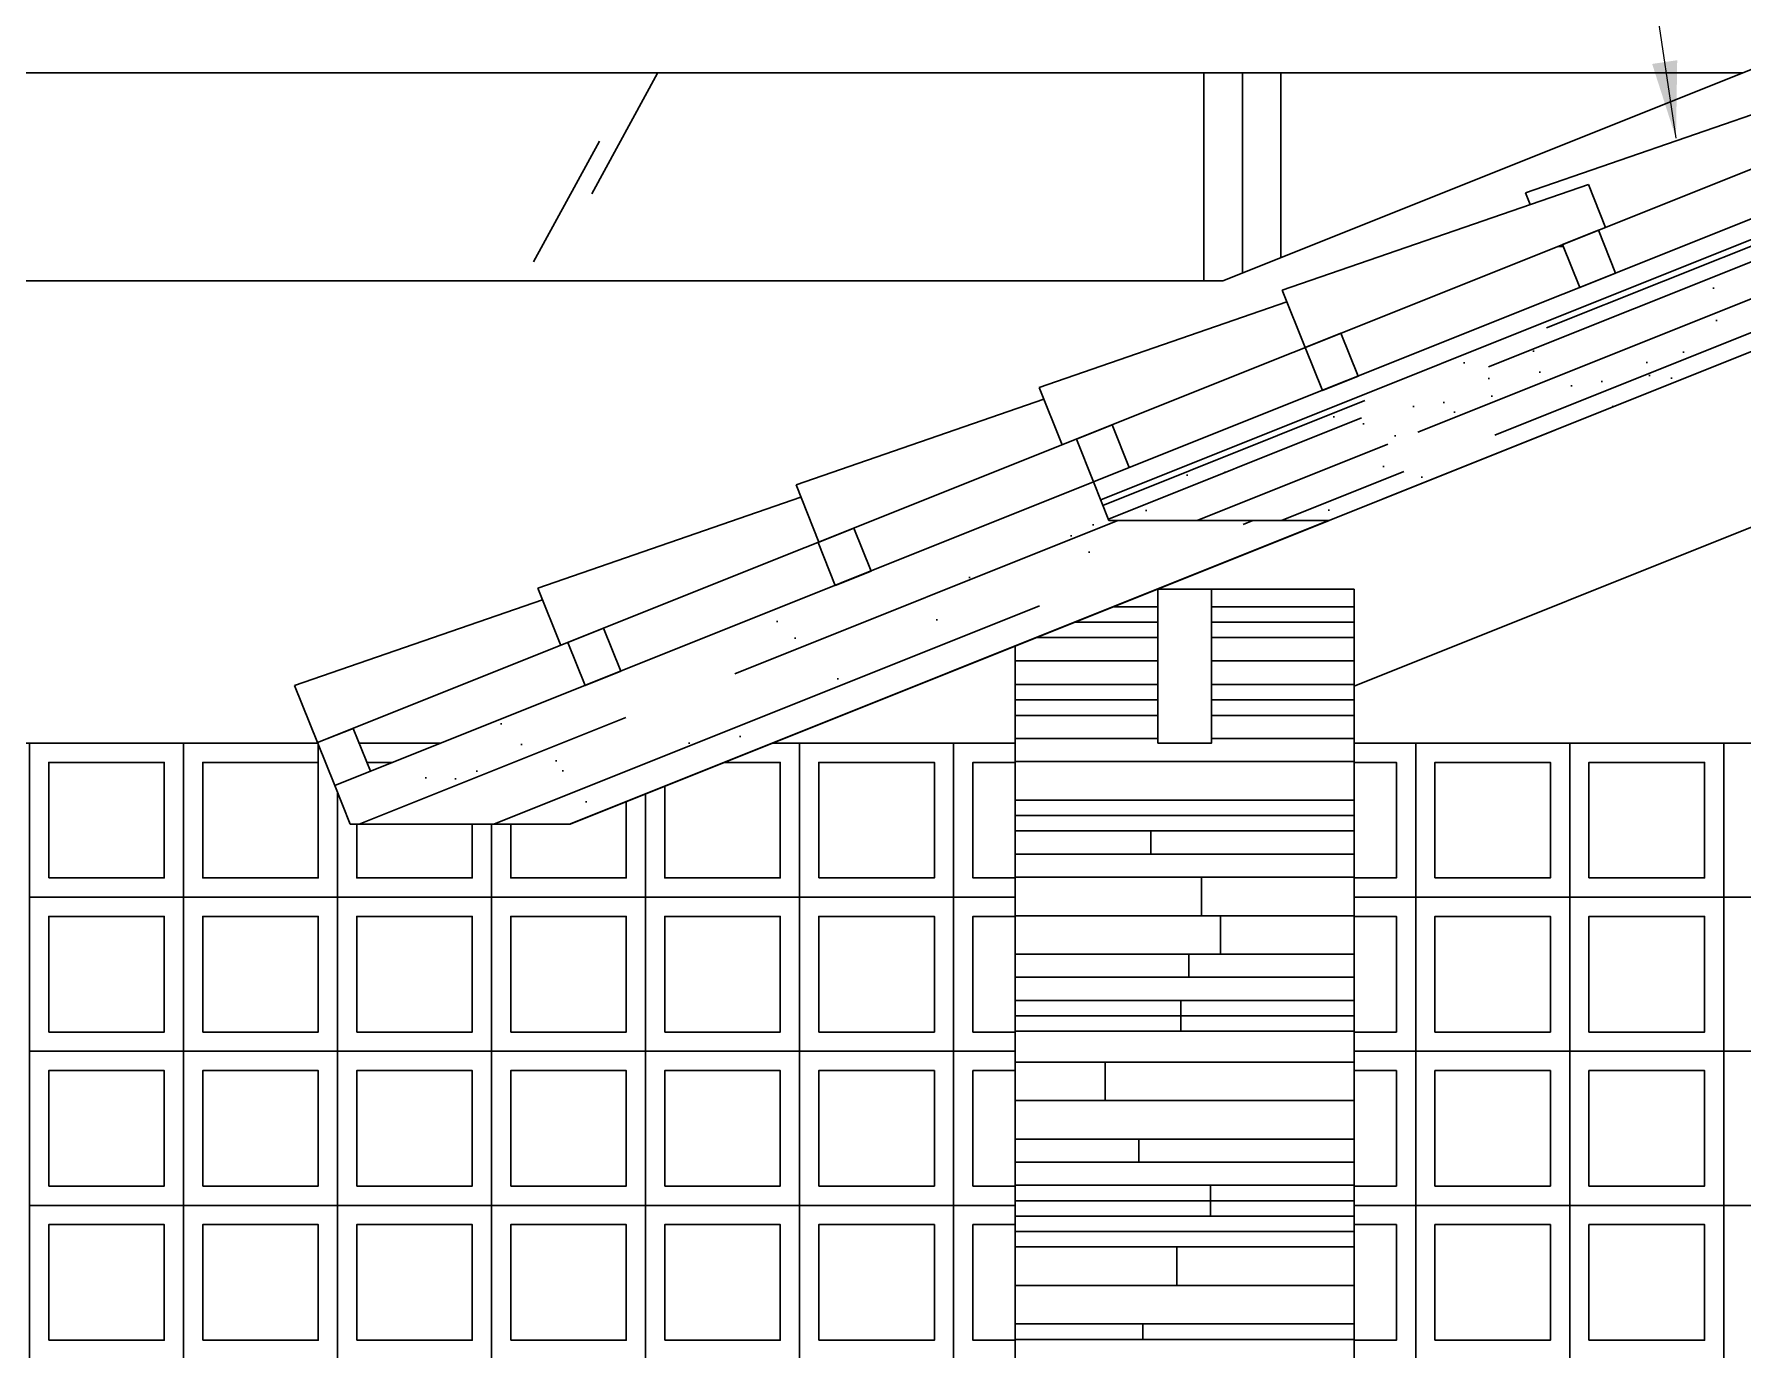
# Model space of a CAD drawing. Header units: millimetres. Extents: x -4228 to 27092, y -6721 to 984.
# Drawn here: x 24913.4 to 25135.2, y -2711.2 to -2540.4 of the extents above; entities that cross this region are included whole.
import ezdxf

# ---------------------------------------------------------------- set-up
doc = ezdxf.new("R2010")
doc.units = ezdxf.units.MM
doc.header["$LTSCALE"] = 50
for name, color, linetype in [('cobogo', 7, 'Continuous'), ('esquadrias', 3, 'Continuous'), ('estruturametalica', 2, 'Continuous'), ('gesso', 7, 'Continuous'), ('hatch', 2, 'Continuous'), ('madeiramento', 2, 'Continuous'), ('PAREDES3', 2, 'Continuous'), ('pedras', 2, 'Continuous'), ('PENA_01', 3, 'Continuous'), ('telhas', 3, 'Continuous'), ('TEXTO', 7, 'Continuous')]:
    doc.layers.add(name, color=color, linetype=linetype)
doc.styles.add('ROMANS', font='romans.shx')
doc.dimstyles.new('LEADER_50', dxfattribs={"dimscale": 0, "dimtxt": 8, "dimasz": 10, "dimexe": 10, "dimexo": 5, "dimgap": 4, "dimtad": 0, "dimdec": 0, "dimzin": 1, "dimdsep": 46, "dimtxsty": 'ROMANS', "dimcen": 10, "dimdle": 10, "dimclrd": 9, "dimclre": 9, "dimclrt": 7, "dimaunit": 1, "dimadec": 0, "dimazin": 0, "dimtm": 1e-09, "dimtfac": 1, "dimtdec": 0, "dimtmove": 2, "dimatfit": 3, "dimfxl": 1, "dimtolj": 1, "dimtzin": 0, "dimarcsym": 0})

msp = doc.modelspace()

# ---------------------------------------------------------------- hatches: boundary and pattern name
at = {"layer": 'hatch', "linetype": 'Continuous', "lineweight": 30}
h = msp.add_hatch(dxfattribs=at)
h.set_pattern_fill('AR-RROOF', color=3, scale=0.5, style=0)
h.set_pattern_definition([(21.8014, (25159.258, -2572.462), (21.22498, 22.1683), [190.5, -25.4, 63.5, -12.7]), (21.8014, (25172.583, -2560.293), (-18.0648, 10.9662), [38.1, -4.191, 76.2, -9.525]), (21.8014, (25161.145, -2560.081), (58.15644, 32.42705), [101.6, -17.78, 50.8, -12.7])])
h.paths.add_polyline_path([(25336.41, -2487.06), (25051.86, -2600.88), (25052.93, -2603.56), (25081.51, -2603.56), (25140.76, -2579.86), (25140.76, -2572.46), (25159.26, -2572.46), (25372.76, -2487.06)])
h.paths.add_polyline_path([(25512.76, -2416.52), (25376.41, -2471.06), (25412.76, -2471.06), (25512.76, -2431.06)])
h = msp.add_hatch(dxfattribs=at)
h.set_pattern_fill('AR-SAND', color=256, scale=0.3, style=0)
h.set_pattern_definition([(37.5, (27704.919, -5480.449), (-0.48001, 14.682397), [0, -11.5824, 0, -12.954, 0, -12.3825]), (7.5, (27704.919, -5480.45), (13.4857, 21.50475), [0, -6.2484, 0, -10.4394, 0, -4.0005]), (327.5, (27695.546, -5480.449), (23.72977, 0.043116), [0, -3.81, 0, -13.716, 0, -17.907]), (317.5, (27695.546, -5480.45), (22.90669, 6.68788), [0, -1.905, 0, -8.9916, 0, -10.287])])
h.paths.add_polyline_path([(25376.41, -2471.06), (25412.76, -2471.06), (25512.76, -2431.06), (25512.76, -2416.52)])
h.paths.add_polyline_path([(25372.76, -2487.06), (25336.41, -2487.06), (25051.86, -2600.88), (25052.93, -2603.56), (25081.51, -2603.56), (25140.76, -2579.86), (25140.76, -2572.46), (25159.26, -2572.46)])
h = msp.add_hatch(dxfattribs=at)
h.set_pattern_fill('AR-SAND', color=256, scale=0.5, style=0)
h.set_pattern_definition([(37.5, (31361.234, -2748.393), (-0.800016, 24.47066), [0, -19.304, 0, -21.59, 0, -20.6375]), (7.5, (31361.234, -2748.393), (22.47616, 35.84126), [0, -10.414, 0, -17.399, 0, -6.6675]), (327.5, (31345.613, -2748.393), (39.54962, 0.07186), [0, -6.35, 0, -22.86, 0, -29.845]), (317.5, (31345.613, -2748.393), (38.17782, 11.14647), [0, -3.175, 0, -14.986, 0, -17.145])])
h.paths.add_polyline_path([(24952.4, -2637.97), (24954.4, -2642.97), (24982.98, -2642.97), (25081.51, -2603.56), (25052.93, -2603.56), (25050.93, -2598.56)])
h = msp.add_hatch(dxfattribs=at)
h.set_pattern_fill('AR-RROOF', color=3, scale=0.8, style=0)
h.set_pattern_definition([(21.801, (24982.982, -2642.973), (33.96, 35.4693), [304.8, -40.64, 101.6, -20.32]), (21.8, (25004.3, -2623.503), (-28.904, 17.546), [60.96, -6.706, 121.92, -15.24]), (21.801, (24986, -2623.163), (93.0503, 51.8833), [162.56, -28.448, 81.28, -20.32])])
h.paths.add_polyline_path([(25081.51, -2603.56), (25052.93, -2603.56), (25050.93, -2598.56), (24952.4, -2637.97), (24954.4, -2642.97), (24982.98, -2642.97)])

# ---------------------------------------------------------------- linework, layer by layer
at = {"layer": 'cobogo', "color": 3, "linetype": 'Continuous', "lineweight": 30}
for points in [[(24912.76, -2652.46), (24932.76, -2652.46), (24932.76, -2632.46), (24912.76, -2632.46)], [(24912.76, -2652.46), (24932.76, -2652.46), (24932.76, -2632.46), (24912.76, -2632.46)], [(24912.76, -2652.46), (24932.76, -2652.46), (24932.76, -2632.46), (24912.76, -2632.46)], [(24912.76, -2652.46), (24932.76, -2652.46), (24932.76, -2632.46), (24912.76, -2632.46)], [(25012.76, -2652.46), (25032.76, -2652.46), (25032.76, -2632.46), (25012.76, -2632.46)], [(25012.76, -2652.46), (25032.76, -2652.46), (25032.76, -2632.46), (25012.76, -2632.46)], [(25012.76, -2652.46), (25032.76, -2652.46), (25032.76, -2632.46), (25012.76, -2632.46)], [(25012.76, -2652.46), (25032.76, -2652.46), (25032.76, -2632.46), (25012.76, -2632.46)], [(25092.76, -2652.46), (25112.76, -2652.46), (25112.76, -2632.46), (25092.76, -2632.46)], [(25092.76, -2652.46), (25112.76, -2652.46), (25112.76, -2632.46), (25092.76, -2632.46)], [(25092.76, -2652.46), (25112.76, -2652.46), (25112.76, -2632.46), (25092.76, -2632.46)], [(25092.76, -2652.46), (25112.76, -2652.46), (25112.76, -2632.46), (25092.76, -2632.46)], [(25112.76, -2652.46), (25132.76, -2652.46), (25132.76, -2632.46), (25112.76, -2632.46)], [(25112.76, -2652.46), (25132.76, -2652.46), (25132.76, -2632.46), (25112.76, -2632.46)], [(25112.76, -2652.46), (25132.76, -2652.46), (25132.76, -2632.46), (25112.76, -2632.46)], [(25112.76, -2652.46), (25132.76, -2652.46), (25132.76, -2632.46), (25112.76, -2632.46)], [(24915.26, -2649.96), (24930.26, -2649.96), (24930.26, -2634.96), (24915.26, -2634.96)], [(24915.26, -2649.96), (24930.26, -2649.96), (24930.26, -2634.96), (24915.26, -2634.96)], [(24915.26, -2649.96), (24930.26, -2649.96), (24930.26, -2634.96), (24915.26, -2634.96)], [(24915.26, -2649.96), (24930.26, -2649.96), (24930.26, -2634.96), (24915.26, -2634.96)], [(25015.26, -2649.96), (25030.26, -2649.96), (25030.26, -2634.96), (25015.26, -2634.96)], [(25015.26, -2649.96), (25030.26, -2649.96), (25030.26, -2634.96), (25015.26, -2634.96)], [(25015.26, -2649.96), (25030.26, -2649.96), (25030.26, -2634.96), (25015.26, -2634.96)], [(25015.26, -2649.96), (25030.26, -2649.96), (25030.26, -2634.96), (25015.26, -2634.96)], [(25095.26, -2649.96), (25110.26, -2649.96), (25110.26, -2634.96), (25095.26, -2634.96)], [(25095.26, -2649.96), (25110.26, -2649.96), (25110.26, -2634.96), (25095.26, -2634.96)], [(25095.26, -2649.96), (25110.26, -2649.96), (25110.26, -2634.96), (25095.26, -2634.96)], [(25095.26, -2649.96), (25110.26, -2649.96), (25110.26, -2634.96), (25095.26, -2634.96)], [(25115.26, -2649.96), (25130.26, -2649.96), (25130.26, -2634.96), (25115.26, -2634.96)], [(25115.26, -2649.96), (25130.26, -2649.96), (25130.26, -2634.96), (25115.26, -2634.96)], [(25115.26, -2649.96), (25130.26, -2649.96), (25130.26, -2634.96), (25115.26, -2634.96)], [(25115.26, -2649.96), (25130.26, -2649.96), (25130.26, -2634.96), (25115.26, -2634.96)], [(24912.76, -2672.46), (24932.76, -2672.46), (24932.76, -2652.46), (24912.76, -2652.46)], [(24912.76, -2672.46), (24932.76, -2672.46), (24932.76, -2652.46), (24912.76, -2652.46)], [(24912.76, -2672.46), (24932.76, -2672.46), (24932.76, -2652.46), (24912.76, -2652.46)], [(24912.76, -2672.46), (24932.76, -2672.46), (24932.76, -2652.46), (24912.76, -2652.46)], [(24932.76, -2672.46), (24952.76, -2672.46), (24952.76, -2652.46), (24932.76, -2652.46)], [(24932.76, -2672.46), (24952.76, -2672.46), (24952.76, -2652.46), (24932.76, -2652.46)], [(24932.76, -2672.46), (24952.76, -2672.46), (24952.76, -2652.46), (24932.76, -2652.46)], [(24932.76, -2672.46), (24952.76, -2672.46), (24952.76, -2652.46), (24932.76, -2652.46)], [(24952.76, -2672.46), (24972.76, -2672.46), (24972.76, -2652.46), (24952.76, -2652.46)], [(24952.76, -2672.46), (24972.76, -2672.46), (24972.76, -2652.46), (24952.76, -2652.46)], [(24952.76, -2672.46), (24972.76, -2672.46), (24972.76, -2652.46), (24952.76, -2652.46)], [(24952.76, -2672.46), (24972.76, -2672.46), (24972.76, -2652.46), (24952.76, -2652.46)], [(24972.76, -2672.46), (24992.76, -2672.46), (24992.76, -2652.46), (24972.76, -2652.46)], [(24972.76, -2672.46), (24992.76, -2672.46), (24992.76, -2652.46), (24972.76, -2652.46)], [(24972.76, -2672.46), (24992.76, -2672.46), (24992.76, -2652.46), (24972.76, -2652.46)], [(24972.76, -2672.46), (24992.76, -2672.46), (24992.76, -2652.46), (24972.76, -2652.46)], [(24992.76, -2672.46), (25012.76, -2672.46), (25012.76, -2652.46), (24992.76, -2652.46)], [(24992.76, -2672.46), (25012.76, -2672.46), (25012.76, -2652.46), (24992.76, -2652.46)], [(24992.76, -2672.46), (25012.76, -2672.46), (25012.76, -2652.46), (24992.76, -2652.46)], [(24992.76, -2672.46), (25012.76, -2672.46), (25012.76, -2652.46), (24992.76, -2652.46)], [(25012.76, -2672.46), (25032.76, -2672.46), (25032.76, -2652.46), (25012.76, -2652.46)], [(25012.76, -2672.46), (25032.76, -2672.46), (25032.76, -2652.46), (25012.76, -2652.46)], [(25012.76, -2672.46), (25032.76, -2672.46), (25032.76, -2652.46), (25012.76, -2652.46)], [(25012.76, -2672.46), (25032.76, -2672.46), (25032.76, -2652.46), (25012.76, -2652.46)], [(25092.76, -2672.46), (25112.76, -2672.46), (25112.76, -2652.46), (25092.76, -2652.46)], [(25092.76, -2672.46), (25112.76, -2672.46), (25112.76, -2652.46), (25092.76, -2652.46)], [(25092.76, -2672.46), (25112.76, -2672.46), (25112.76, -2652.46), (25092.76, -2652.46)], [(25092.76, -2672.46), (25112.76, -2672.46), (25112.76, -2652.46), (25092.76, -2652.46)], [(25112.76, -2672.46), (25132.76, -2672.46), (25132.76, -2652.46), (25112.76, -2652.46)], [(25112.76, -2672.46), (25132.76, -2672.46), (25132.76, -2652.46), (25112.76, -2652.46)], [(25112.76, -2672.46), (25132.76, -2672.46), (25132.76, -2652.46), (25112.76, -2652.46)], [(25112.76, -2672.46), (25132.76, -2672.46), (25132.76, -2652.46), (25112.76, -2652.46)], [(24915.26, -2669.96), (24930.26, -2669.96), (24930.26, -2654.96), (24915.26, -2654.96)], [(24915.26, -2669.96), (24930.26, -2669.96), (24930.26, -2654.96), (24915.26, -2654.96)], [(24915.26, -2669.96), (24930.26, -2669.96), (24930.26, -2654.96), (24915.26, -2654.96)], [(24915.26, -2669.96), (24930.26, -2669.96), (24930.26, -2654.96), (24915.26, -2654.96)], [(24935.26, -2669.96), (24950.26, -2669.96), (24950.26, -2654.96), (24935.26, -2654.96)], [(24935.26, -2669.96), (24950.26, -2669.96), (24950.26, -2654.96), (24935.26, -2654.96)], [(24935.26, -2669.96), (24950.26, -2669.96), (24950.26, -2654.96), (24935.26, -2654.96)], [(24935.26, -2669.96), (24950.26, -2669.96), (24950.26, -2654.96), (24935.26, -2654.96)], [(24955.26, -2669.96), (24970.26, -2669.96), (24970.26, -2654.96), (24955.26, -2654.96)], [(24955.26, -2669.96), (24970.26, -2669.96), (24970.26, -2654.96), (24955.26, -2654.96)], [(24955.26, -2669.96), (24970.26, -2669.96), (24970.26, -2654.96), (24955.26, -2654.96)], [(24955.26, -2669.96), (24970.26, -2669.96), (24970.26, -2654.96), (24955.26, -2654.96)], [(24975.26, -2669.96), (24990.26, -2669.96), (24990.26, -2654.96), (24975.26, -2654.96)], [(24975.26, -2669.96), (24990.26, -2669.96), (24990.26, -2654.96), (24975.26, -2654.96)], [(24975.26, -2669.96), (24990.26, -2669.96), (24990.26, -2654.96), (24975.26, -2654.96)], [(24975.26, -2669.96), (24990.26, -2669.96), (24990.26, -2654.96), (24975.26, -2654.96)], [(24995.26, -2669.96), (25010.26, -2669.96), (25010.26, -2654.96), (24995.26, -2654.96)], [(24995.26, -2669.96), (25010.26, -2669.96), (25010.26, -2654.96), (24995.26, -2654.96)], [(24995.26, -2669.96), (25010.26, -2669.96), (25010.26, -2654.96), (24995.26, -2654.96)], [(24995.26, -2669.96), (25010.26, -2669.96), (25010.26, -2654.96), (24995.26, -2654.96)], [(25015.26, -2669.96), (25030.26, -2669.96), (25030.26, -2654.96), (25015.26, -2654.96)], [(25015.26, -2669.96), (25030.26, -2669.96), (25030.26, -2654.96), (25015.26, -2654.96)], [(25015.26, -2669.96), (25030.26, -2669.96), (25030.26, -2654.96), (25015.26, -2654.96)], [(25015.26, -2669.96), (25030.26, -2669.96), (25030.26, -2654.96), (25015.26, -2654.96)], [(25095.26, -2669.96), (25110.26, -2669.96), (25110.26, -2654.96), (25095.26, -2654.96)], [(25095.26, -2669.96), (25110.26, -2669.96), (25110.26, -2654.96), (25095.26, -2654.96)], [(25095.26, -2669.96), (25110.26, -2669.96), (25110.26, -2654.96), (25095.26, -2654.96)], [(25095.26, -2669.96), (25110.26, -2669.96), (25110.26, -2654.96), (25095.26, -2654.96)], [(25115.26, -2669.96), (25130.26, -2669.96), (25130.26, -2654.96), (25115.26, -2654.96)], [(25115.26, -2669.96), (25130.26, -2669.96), (25130.26, -2654.96), (25115.26, -2654.96)], [(25115.26, -2669.96), (25130.26, -2669.96), (25130.26, -2654.96), (25115.26, -2654.96)], [(25115.26, -2669.96), (25130.26, -2669.96), (25130.26, -2654.96), (25115.26, -2654.96)], [(24912.76, -2692.46), (24932.76, -2692.46), (24932.76, -2672.46), (24912.76, -2672.46)], [(24912.76, -2692.46), (24932.76, -2692.46), (24932.76, -2672.46), (24912.76, -2672.46)], [(24912.76, -2692.46), (24932.76, -2692.46), (24932.76, -2672.46), (24912.76, -2672.46)], [(24912.76, -2692.46), (24932.76, -2692.46), (24932.76, -2672.46), (24912.76, -2672.46)], [(24932.76, -2692.46), (24952.76, -2692.46), (24952.76, -2672.46), (24932.76, -2672.46)], [(24932.76, -2692.46), (24952.76, -2692.46), (24952.76, -2672.46), (24932.76, -2672.46)], [(24932.76, -2692.46), (24952.76, -2692.46), (24952.76, -2672.46), (24932.76, -2672.46)], [(24932.76, -2692.46), (24952.76, -2692.46), (24952.76, -2672.46), (24932.76, -2672.46)], [(24952.76, -2692.46), (24972.76, -2692.46), (24972.76, -2672.46), (24952.76, -2672.46)], [(24952.76, -2692.46), (24972.76, -2692.46), (24972.76, -2672.46), (24952.76, -2672.46)], [(24952.76, -2692.46), (24972.76, -2692.46), (24972.76, -2672.46), (24952.76, -2672.46)], [(24952.76, -2692.46), (24972.76, -2692.46), (24972.76, -2672.46), (24952.76, -2672.46)], [(24972.76, -2692.46), (24992.76, -2692.46), (24992.76, -2672.46), (24972.76, -2672.46)], [(24972.76, -2692.46), (24992.76, -2692.46), (24992.76, -2672.46), (24972.76, -2672.46)], [(24972.76, -2692.46), (24992.76, -2692.46), (24992.76, -2672.46), (24972.76, -2672.46)], [(24972.76, -2692.46), (24992.76, -2692.46), (24992.76, -2672.46), (24972.76, -2672.46)], [(24992.76, -2692.46), (25012.76, -2692.46), (25012.76, -2672.46), (24992.76, -2672.46)], [(24992.76, -2692.46), (25012.76, -2692.46), (25012.76, -2672.46), (24992.76, -2672.46)], [(24992.76, -2692.46), (25012.76, -2692.46), (25012.76, -2672.46), (24992.76, -2672.46)], [(24992.76, -2692.46), (25012.76, -2692.46), (25012.76, -2672.46), (24992.76, -2672.46)], [(25012.76, -2692.46), (25032.76, -2692.46), (25032.76, -2672.46), (25012.76, -2672.46)], [(25012.76, -2692.46), (25032.76, -2692.46), (25032.76, -2672.46), (25012.76, -2672.46)], [(25012.76, -2692.46), (25032.76, -2692.46), (25032.76, -2672.46), (25012.76, -2672.46)], [(25012.76, -2692.46), (25032.76, -2692.46), (25032.76, -2672.46), (25012.76, -2672.46)], [(25092.76, -2692.46), (25112.76, -2692.46), (25112.76, -2672.46), (25092.76, -2672.46)], [(25092.76, -2692.46), (25112.76, -2692.46), (25112.76, -2672.46), (25092.76, -2672.46)], [(25092.76, -2692.46), (25112.76, -2692.46), (25112.76, -2672.46), (25092.76, -2672.46)], [(25092.76, -2692.46), (25112.76, -2692.46), (25112.76, -2672.46), (25092.76, -2672.46)], [(25112.76, -2692.46), (25132.76, -2692.46), (25132.76, -2672.46), (25112.76, -2672.46)], [(25112.76, -2692.46), (25132.76, -2692.46), (25132.76, -2672.46), (25112.76, -2672.46)], [(25112.76, -2692.46), (25132.76, -2692.46), (25132.76, -2672.46), (25112.76, -2672.46)], [(25112.76, -2692.46), (25132.76, -2692.46), (25132.76, -2672.46), (25112.76, -2672.46)], [(24915.26, -2689.96), (24930.26, -2689.96), (24930.26, -2674.96), (24915.26, -2674.96)], [(24915.26, -2689.96), (24930.26, -2689.96), (24930.26, -2674.96), (24915.26, -2674.96)], [(24915.26, -2689.96), (24930.26, -2689.96), (24930.26, -2674.96), (24915.26, -2674.96)], [(24915.26, -2689.96), (24930.26, -2689.96), (24930.26, -2674.96), (24915.26, -2674.96)], [(24935.26, -2689.96), (24950.26, -2689.96), (24950.26, -2674.96), (24935.26, -2674.96)], [(24935.26, -2689.96), (24950.26, -2689.96), (24950.26, -2674.96), (24935.26, -2674.96)], [(24935.26, -2689.96), (24950.26, -2689.96), (24950.26, -2674.96), (24935.26, -2674.96)], [(24935.26, -2689.96), (24950.26, -2689.96), (24950.26, -2674.96), (24935.26, -2674.96)], [(24955.26, -2689.96), (24970.26, -2689.96), (24970.26, -2674.96), (24955.26, -2674.96)], [(24955.26, -2689.96), (24970.26, -2689.96), (24970.26, -2674.96), (24955.26, -2674.96)], [(24955.26, -2689.96), (24970.26, -2689.96), (24970.26, -2674.96), (24955.26, -2674.96)], [(24955.26, -2689.96), (24970.26, -2689.96), (24970.26, -2674.96), (24955.26, -2674.96)], [(24975.26, -2689.96), (24990.26, -2689.96), (24990.26, -2674.96), (24975.26, -2674.96)], [(24975.26, -2689.96), (24990.26, -2689.96), (24990.26, -2674.96), (24975.26, -2674.96)], [(24975.26, -2689.96), (24990.26, -2689.96), (24990.26, -2674.96), (24975.26, -2674.96)], [(24975.26, -2689.96), (24990.26, -2689.96), (24990.26, -2674.96), (24975.26, -2674.96)], [(24995.26, -2689.96), (25010.26, -2689.96), (25010.26, -2674.96), (24995.26, -2674.96)], [(24995.26, -2689.96), (25010.26, -2689.96), (25010.26, -2674.96), (24995.26, -2674.96)], [(24995.26, -2689.96), (25010.26, -2689.96), (25010.26, -2674.96), (24995.26, -2674.96)], [(24995.26, -2689.96), (25010.26, -2689.96), (25010.26, -2674.96), (24995.26, -2674.96)], [(25015.26, -2689.96), (25030.26, -2689.96), (25030.26, -2674.96), (25015.26, -2674.96)], [(25015.26, -2689.96), (25030.26, -2689.96), (25030.26, -2674.96), (25015.26, -2674.96)], [(25015.26, -2689.96), (25030.26, -2689.96), (25030.26, -2674.96), (25015.26, -2674.96)], [(25015.26, -2689.96), (25030.26, -2689.96), (25030.26, -2674.96), (25015.26, -2674.96)], [(25095.26, -2689.96), (25110.26, -2689.96), (25110.26, -2674.96), (25095.26, -2674.96)], [(25095.26, -2689.96), (25110.26, -2689.96), (25110.26, -2674.96), (25095.26, -2674.96)], [(25095.26, -2689.96), (25110.26, -2689.96), (25110.26, -2674.96), (25095.26, -2674.96)], [(25095.26, -2689.96), (25110.26, -2689.96), (25110.26, -2674.96), (25095.26, -2674.96)], [(25115.26, -2689.96), (25130.26, -2689.96), (25130.26, -2674.96), (25115.26, -2674.96)], [(25115.26, -2689.96), (25130.26, -2689.96), (25130.26, -2674.96), (25115.26, -2674.96)], [(25115.26, -2689.96), (25130.26, -2689.96), (25130.26, -2674.96), (25115.26, -2674.96)], [(25115.26, -2689.96), (25130.26, -2689.96), (25130.26, -2674.96), (25115.26, -2674.96)], [(24912.76, -2712.46), (24932.76, -2712.46), (24932.76, -2692.46), (24912.76, -2692.46)], [(24912.76, -2712.46), (24932.76, -2712.46), (24932.76, -2692.46), (24912.76, -2692.46)], [(24912.76, -2712.46), (24932.76, -2712.46), (24932.76, -2692.46), (24912.76, -2692.46)], [(24912.76, -2712.46), (24932.76, -2712.46), (24932.76, -2692.46), (24912.76, -2692.46)], [(24932.76, -2712.46), (24952.76, -2712.46), (24952.76, -2692.46), (24932.76, -2692.46)], [(24932.76, -2712.46), (24952.76, -2712.46), (24952.76, -2692.46), (24932.76, -2692.46)], [(24932.76, -2712.46), (24952.76, -2712.46), (24952.76, -2692.46), (24932.76, -2692.46)], [(24932.76, -2712.46), (24952.76, -2712.46), (24952.76, -2692.46), (24932.76, -2692.46)], [(24952.76, -2712.46), (24972.76, -2712.46), (24972.76, -2692.46), (24952.76, -2692.46)], [(24952.76, -2712.46), (24972.76, -2712.46), (24972.76, -2692.46), (24952.76, -2692.46)], [(24952.76, -2712.46), (24972.76, -2712.46), (24972.76, -2692.46), (24952.76, -2692.46)], [(24952.76, -2712.46), (24972.76, -2712.46), (24972.76, -2692.46), (24952.76, -2692.46)], [(24972.76, -2712.46), (24992.76, -2712.46), (24992.76, -2692.46), (24972.76, -2692.46)], [(24972.76, -2712.46), (24992.76, -2712.46), (24992.76, -2692.46), (24972.76, -2692.46)], [(24972.76, -2712.46), (24992.76, -2712.46), (24992.76, -2692.46), (24972.76, -2692.46)], [(24972.76, -2712.46), (24992.76, -2712.46), (24992.76, -2692.46), (24972.76, -2692.46)], [(24992.76, -2712.46), (25012.76, -2712.46), (25012.76, -2692.46), (24992.76, -2692.46)], [(24992.76, -2712.46), (25012.76, -2712.46), (25012.76, -2692.46), (24992.76, -2692.46)], [(24992.76, -2712.46), (25012.76, -2712.46), (25012.76, -2692.46), (24992.76, -2692.46)], [(24992.76, -2712.46), (25012.76, -2712.46), (25012.76, -2692.46), (24992.76, -2692.46)], [(25012.76, -2712.46), (25032.76, -2712.46), (25032.76, -2692.46), (25012.76, -2692.46)], [(25012.76, -2712.46), (25032.76, -2712.46), (25032.76, -2692.46), (25012.76, -2692.46)], [(25012.76, -2712.46), (25032.76, -2712.46), (25032.76, -2692.46), (25012.76, -2692.46)], [(25012.76, -2712.46), (25032.76, -2712.46), (25032.76, -2692.46), (25012.76, -2692.46)], [(25092.76, -2712.46), (25112.76, -2712.46), (25112.76, -2692.46), (25092.76, -2692.46)], [(25092.76, -2712.46), (25112.76, -2712.46), (25112.76, -2692.46), (25092.76, -2692.46)], [(25092.76, -2712.46), (25112.76, -2712.46), (25112.76, -2692.46), (25092.76, -2692.46)], [(25092.76, -2712.46), (25112.76, -2712.46), (25112.76, -2692.46), (25092.76, -2692.46)], [(25112.76, -2712.46), (25132.76, -2712.46), (25132.76, -2692.46), (25112.76, -2692.46)], [(25112.76, -2712.46), (25132.76, -2712.46), (25132.76, -2692.46), (25112.76, -2692.46)], [(25112.76, -2712.46), (25132.76, -2712.46), (25132.76, -2692.46), (25112.76, -2692.46)], [(25112.76, -2712.46), (25132.76, -2712.46), (25132.76, -2692.46), (25112.76, -2692.46)], [(24915.26, -2709.96), (24930.26, -2709.96), (24930.26, -2694.96), (24915.26, -2694.96)], [(24915.26, -2709.96), (24930.26, -2709.96), (24930.26, -2694.96), (24915.26, -2694.96)], [(24915.26, -2709.96), (24930.26, -2709.96), (24930.26, -2694.96), (24915.26, -2694.96)], [(24915.26, -2709.96), (24930.26, -2709.96), (24930.26, -2694.96), (24915.26, -2694.96)], [(24935.26, -2709.96), (24950.26, -2709.96), (24950.26, -2694.96), (24935.26, -2694.96)], [(24935.26, -2709.96), (24950.26, -2709.96), (24950.26, -2694.96), (24935.26, -2694.96)], [(24935.26, -2709.96), (24950.26, -2709.96), (24950.26, -2694.96), (24935.26, -2694.96)], [(24935.26, -2709.96), (24950.26, -2709.96), (24950.26, -2694.96), (24935.26, -2694.96)], [(24955.26, -2709.96), (24970.26, -2709.96), (24970.26, -2694.96), (24955.26, -2694.96)], [(24955.26, -2709.96), (24970.26, -2709.96), (24970.26, -2694.96), (24955.26, -2694.96)], [(24955.26, -2709.96), (24970.26, -2709.96), (24970.26, -2694.96), (24955.26, -2694.96)], [(24955.26, -2709.96), (24970.26, -2709.96), (24970.26, -2694.96), (24955.26, -2694.96)], [(24975.26, -2709.96), (24990.26, -2709.96), (24990.26, -2694.96), (24975.26, -2694.96)], [(24975.26, -2709.96), (24990.26, -2709.96), (24990.26, -2694.96), (24975.26, -2694.96)], [(24975.26, -2709.96), (24990.26, -2709.96), (24990.26, -2694.96), (24975.26, -2694.96)], [(24975.26, -2709.96), (24990.26, -2709.96), (24990.26, -2694.96), (24975.26, -2694.96)], [(24995.26, -2709.96), (25010.26, -2709.96), (25010.26, -2694.96), (24995.26, -2694.96)], [(24995.26, -2709.96), (25010.26, -2709.96), (25010.26, -2694.96), (24995.26, -2694.96)], [(24995.26, -2709.96), (25010.26, -2709.96), (25010.26, -2694.96), (24995.26, -2694.96)], [(24995.26, -2709.96), (25010.26, -2709.96), (25010.26, -2694.96), (24995.26, -2694.96)], [(25015.26, -2709.96), (25030.26, -2709.96), (25030.26, -2694.96), (25015.26, -2694.96)], [(25015.26, -2709.96), (25030.26, -2709.96), (25030.26, -2694.96), (25015.26, -2694.96)], [(25015.26, -2709.96), (25030.26, -2709.96), (25030.26, -2694.96), (25015.26, -2694.96)], [(25015.26, -2709.96), (25030.26, -2709.96), (25030.26, -2694.96), (25015.26, -2694.96)], [(25095.26, -2709.96), (25110.26, -2709.96), (25110.26, -2694.96), (25095.26, -2694.96)], [(25095.26, -2709.96), (25110.26, -2709.96), (25110.26, -2694.96), (25095.26, -2694.96)], [(25095.26, -2709.96), (25110.26, -2709.96), (25110.26, -2694.96), (25095.26, -2694.96)], [(25095.26, -2709.96), (25110.26, -2709.96), (25110.26, -2694.96), (25095.26, -2694.96)], [(25115.26, -2709.96), (25130.26, -2709.96), (25130.26, -2694.96), (25115.26, -2694.96)], [(25115.26, -2709.96), (25130.26, -2709.96), (25130.26, -2694.96), (25115.26, -2694.96)], [(25115.26, -2709.96), (25130.26, -2709.96), (25130.26, -2694.96), (25115.26, -2694.96)], [(25115.26, -2709.96), (25130.26, -2709.96), (25130.26, -2694.96), (25115.26, -2694.96)]]:
    msp.add_lwpolyline(points, close=True, dxfattribs=at)
for points in [[(24944.81, -2632.46), (24932.76, -2632.46), (24932.76, -2652.46), (24952.76, -2652.46), (24952.76, -2642.97)], [(24944.81, -2632.46), (24932.76, -2632.46), (24932.76, -2652.46), (24952.76, -2652.46), (24952.76, -2642.97)], [(24944.81, -2632.46), (24932.76, -2632.46), (24932.76, -2652.46), (24952.76, -2652.46), (24952.76, -2642.97)], [(24944.81, -2632.46), (24932.76, -2632.46), (24932.76, -2652.46), (24952.76, -2652.46), (24952.76, -2638.87)], [(24950.26, -2634.96), (24935.26, -2634.96), (24935.26, -2649.96), (24950.26, -2649.96), (24950.26, -2632.62)], [(24950.2, -2632.46), (24950.02, -2632.46)], [(24950.2, -2632.46), (24950.02, -2632.46)], [(24950.2, -2632.46), (24950.02, -2632.46)], [(24950.2, -2632.46), (24950.02, -2632.46)], [(24966.18, -2632.46), (24955.58, -2632.46)], [(24966.18, -2632.46), (24955.58, -2632.46)], [(24966.18, -2632.46), (24955.58, -2632.46)], [(24966.18, -2632.46), (24955.58, -2632.46)], [(24992.76, -2639.06), (24992.76, -2652.46), (25012.76, -2652.46), (25012.76, -2632.46), (25009.26, -2632.46)], [(24992.76, -2639.06), (24992.76, -2652.46), (25012.76, -2652.46), (25012.76, -2632.46), (25009.26, -2632.46)], [(24992.76, -2639.06), (24992.76, -2652.46), (25012.76, -2652.46), (25012.76, -2632.46), (25009.26, -2632.46)], [(24992.76, -2639.06), (24992.76, -2652.46), (25012.76, -2652.46), (25012.76, -2632.46), (25009.26, -2632.46)], [(25040.76, -2632.46), (25032.76, -2632.46), (25032.76, -2652.46), (25040.76, -2652.46)], [(25040.76, -2632.46), (25032.76, -2632.46), (25032.76, -2652.46), (25040.76, -2652.46)], [(25040.76, -2632.46), (25032.76, -2632.46), (25032.76, -2652.46), (25040.76, -2652.46)], [(25040.76, -2632.46), (25032.76, -2632.46), (25032.76, -2652.46), (25040.76, -2652.46)], [(25084.76, -2652.46), (25092.76, -2652.46), (25092.76, -2632.46), (25084.76, -2632.46)], [(25084.76, -2652.46), (25092.76, -2652.46), (25092.76, -2632.46), (25084.76, -2632.46)], [(25084.76, -2652.46), (25092.76, -2652.46), (25092.76, -2632.46), (25084.76, -2632.46)], [(25084.76, -2652.46), (25092.76, -2652.46), (25092.76, -2632.46), (25084.76, -2632.46)], [(25140.76, -2632.46), (25132.76, -2632.46), (25132.76, -2652.46), (25140.76, -2652.46)], [(25140.76, -2632.46), (25132.76, -2632.46), (25132.76, -2652.46), (25140.76, -2652.46)], [(25140.76, -2632.46), (25132.76, -2632.46), (25132.76, -2652.46), (25140.76, -2652.46)], [(25140.76, -2632.46), (25132.76, -2632.46), (25132.76, -2652.46), (25140.76, -2652.46)], [(24945.81, -2634.96), (24935.26, -2634.96), (24935.26, -2649.96), (24950.26, -2649.96), (24950.26, -2634.96)], [(24945.81, -2634.96), (24935.26, -2634.96), (24935.26, -2649.96), (24950.26, -2649.96), (24950.26, -2634.96)], [(24945.81, -2634.96), (24935.26, -2634.96), (24935.26, -2649.96), (24950.26, -2649.96), (24950.26, -2634.96)], [(24959.93, -2634.96), (24956.58, -2634.96)], [(24959.93, -2634.96), (24956.58, -2634.96)], [(24959.93, -2634.96), (24956.58, -2634.96)], [(24959.93, -2634.96), (24956.58, -2634.96)], [(24995.26, -2638.06), (24995.26, -2649.96), (25010.26, -2649.96), (25010.26, -2634.96), (25003.01, -2634.96)], [(24995.26, -2638.06), (24995.26, -2649.96), (25010.26, -2649.96), (25010.26, -2634.96), (25003.01, -2634.96)], [(24995.26, -2638.06), (24995.26, -2649.96), (25010.26, -2649.96), (25010.26, -2634.96), (25003.01, -2634.96)], [(24995.26, -2638.06), (24995.26, -2649.96), (25010.26, -2649.96), (25010.26, -2634.96), (25003.01, -2634.96)], [(25040.76, -2634.96), (25035.26, -2634.96), (25035.26, -2649.96), (25040.76, -2649.96)], [(25040.76, -2634.96), (25035.26, -2634.96), (25035.26, -2649.96), (25040.76, -2649.96)], [(25040.76, -2634.96), (25035.26, -2634.96), (25035.26, -2649.96), (25040.76, -2649.96)], [(25040.76, -2634.96), (25035.26, -2634.96), (25035.26, -2649.96), (25040.76, -2649.96)], [(25084.76, -2649.96), (25090.26, -2649.96), (25090.26, -2634.96), (25084.76, -2634.96)], [(25084.76, -2649.96), (25090.26, -2649.96), (25090.26, -2634.96), (25084.76, -2634.96)], [(25084.76, -2649.96), (25090.26, -2649.96), (25090.26, -2634.96), (25084.76, -2634.96)], [(25084.76, -2649.96), (25090.26, -2649.96), (25090.26, -2634.96), (25084.76, -2634.96)], [(24972.76, -2642.97), (24972.76, -2652.46), (24992.76, -2652.46), (24992.76, -2639.06)], [(24972.76, -2642.97), (24972.76, -2652.46), (24992.76, -2652.46), (24992.76, -2639.06)], [(24972.76, -2642.97), (24972.76, -2652.46), (24992.76, -2652.46), (24992.76, -2639.06)], [(24972.76, -2642.97), (24972.76, -2652.46), (24992.76, -2652.46), (24992.76, -2639.06)], [(24975.26, -2642.97), (24975.26, -2649.96), (24990.26, -2649.96), (24990.26, -2640.06)], [(24975.26, -2642.97), (24975.26, -2649.96), (24990.26, -2649.96), (24990.26, -2640.06)], [(24975.26, -2642.97), (24975.26, -2649.96), (24990.26, -2649.96), (24990.26, -2640.06)], [(24975.26, -2642.97), (24975.26, -2649.96), (24990.26, -2649.96), (24990.26, -2640.06)], [(24952.76, -2644.83), (24952.76, -2652.46), (24972.76, -2652.46), (24972.76, -2642.97)], [(24952.76, -2644.83), (24952.76, -2652.46), (24972.76, -2652.46), (24972.76, -2642.97)], [(24952.76, -2644.83), (24952.76, -2652.46), (24972.76, -2652.46), (24972.76, -2642.97)], [(24952.76, -2644.83), (24952.76, -2652.46), (24972.76, -2652.46), (24972.76, -2642.97)], [(24955.26, -2644.83), (24955.26, -2649.96), (24970.26, -2649.96), (24970.26, -2642.97)], [(24955.26, -2644.83), (24955.26, -2649.96), (24970.26, -2649.96), (24970.26, -2642.97)], [(24955.26, -2644.83), (24955.26, -2649.96), (24970.26, -2649.96), (24970.26, -2642.97)], [(24955.26, -2642.97), (24955.26, -2649.96), (24970.26, -2649.96), (24970.26, -2642.97)], [(25040.76, -2652.46), (25032.76, -2652.46), (25032.76, -2672.46), (25040.76, -2672.46)], [(25040.76, -2652.46), (25032.76, -2652.46), (25032.76, -2672.46), (25040.76, -2672.46)], [(25040.76, -2652.46), (25032.76, -2652.46), (25032.76, -2672.46), (25040.76, -2672.46)], [(25040.76, -2652.46), (25032.76, -2652.46), (25032.76, -2672.46), (25040.76, -2672.46)], [(25084.76, -2672.46), (25092.76, -2672.46), (25092.76, -2652.46), (25084.76, -2652.46)], [(25084.76, -2672.46), (25092.76, -2672.46), (25092.76, -2652.46), (25084.76, -2652.46)], [(25084.76, -2672.46), (25092.76, -2672.46), (25092.76, -2652.46), (25084.76, -2652.46)], [(25084.76, -2672.46), (25092.76, -2672.46), (25092.76, -2652.46), (25084.76, -2652.46)], [(25140.76, -2652.46), (25132.76, -2652.46), (25132.76, -2672.46), (25140.76, -2672.46)], [(25140.76, -2652.46), (25132.76, -2652.46), (25132.76, -2672.46), (25140.76, -2672.46)], [(25140.76, -2652.46), (25132.76, -2652.46), (25132.76, -2672.46), (25140.76, -2672.46)], [(25140.76, -2652.46), (25132.76, -2652.46), (25132.76, -2672.46), (25140.76, -2672.46)], [(25040.76, -2654.96), (25035.26, -2654.96), (25035.26, -2669.96), (25040.76, -2669.96)], [(25040.76, -2654.96), (25035.26, -2654.96), (25035.26, -2669.96), (25040.76, -2669.96)], [(25040.76, -2654.96), (25035.26, -2654.96), (25035.26, -2669.96), (25040.76, -2669.96)], [(25040.76, -2654.96), (25035.26, -2654.96), (25035.26, -2669.96), (25040.76, -2669.96)], [(25084.76, -2669.96), (25090.26, -2669.96), (25090.26, -2654.96), (25084.76, -2654.96)], [(25084.76, -2669.96), (25090.26, -2669.96), (25090.26, -2654.96), (25084.76, -2654.96)], [(25084.76, -2669.96), (25090.26, -2669.96), (25090.26, -2654.96), (25084.76, -2654.96)], [(25084.76, -2669.96), (25090.26, -2669.96), (25090.26, -2654.96), (25084.76, -2654.96)], [(25040.76, -2672.46), (25032.76, -2672.46), (25032.76, -2692.46), (25040.76, -2692.46)], [(25040.76, -2672.46), (25032.76, -2672.46), (25032.76, -2692.46), (25040.76, -2692.46)], [(25040.76, -2672.46), (25032.76, -2672.46), (25032.76, -2692.46), (25040.76, -2692.46)], [(25040.76, -2672.46), (25032.76, -2672.46), (25032.76, -2692.46), (25040.76, -2692.46)], [(25084.76, -2692.46), (25092.76, -2692.46), (25092.76, -2672.46), (25084.76, -2672.46)], [(25084.76, -2692.46), (25092.76, -2692.46), (25092.76, -2672.46), (25084.76, -2672.46)], [(25084.76, -2692.46), (25092.76, -2692.46), (25092.76, -2672.46), (25084.76, -2672.46)], [(25084.76, -2692.46), (25092.76, -2692.46), (25092.76, -2672.46), (25084.76, -2672.46)], [(25140.76, -2672.46), (25132.76, -2672.46), (25132.76, -2692.46), (25140.76, -2692.46)], [(25140.76, -2672.46), (25132.76, -2672.46), (25132.76, -2692.46), (25140.76, -2692.46)], [(25140.76, -2672.46), (25132.76, -2672.46), (25132.76, -2692.46), (25140.76, -2692.46)], [(25140.76, -2672.46), (25132.76, -2672.46), (25132.76, -2692.46), (25140.76, -2692.46)], [(25040.76, -2674.96), (25035.26, -2674.96), (25035.26, -2689.96), (25040.76, -2689.96)], [(25040.76, -2674.96), (25035.26, -2674.96), (25035.26, -2689.96), (25040.76, -2689.96)], [(25040.76, -2674.96), (25035.26, -2674.96), (25035.26, -2689.96), (25040.76, -2689.96)], [(25040.76, -2674.96), (25035.26, -2674.96), (25035.26, -2689.96), (25040.76, -2689.96)], [(25084.76, -2689.96), (25090.26, -2689.96), (25090.26, -2674.96), (25084.76, -2674.96)], [(25084.76, -2689.96), (25090.26, -2689.96), (25090.26, -2674.96), (25084.76, -2674.96)], [(25084.76, -2689.96), (25090.26, -2689.96), (25090.26, -2674.96), (25084.76, -2674.96)], [(25084.76, -2689.96), (25090.26, -2689.96), (25090.26, -2674.96), (25084.76, -2674.96)], [(25040.76, -2692.46), (25032.76, -2692.46), (25032.76, -2712.46), (25040.76, -2712.46)], [(25040.76, -2692.46), (25032.76, -2692.46), (25032.76, -2712.46), (25040.76, -2712.46)], [(25040.76, -2692.46), (25032.76, -2692.46), (25032.76, -2712.46), (25040.76, -2712.46)], [(25040.76, -2692.46), (25032.76, -2692.46), (25032.76, -2712.46), (25040.76, -2712.46)], [(25084.76, -2712.46), (25092.76, -2712.46), (25092.76, -2692.46), (25084.76, -2692.46)], [(25084.76, -2712.46), (25092.76, -2712.46), (25092.76, -2692.46), (25084.76, -2692.46)], [(25084.76, -2712.46), (25092.76, -2712.46), (25092.76, -2692.46), (25084.76, -2692.46)], [(25084.76, -2712.46), (25092.76, -2712.46), (25092.76, -2692.46), (25084.76, -2692.46)], [(25140.76, -2692.46), (25132.76, -2692.46), (25132.76, -2712.46), (25140.76, -2712.46)], [(25140.76, -2692.46), (25132.76, -2692.46), (25132.76, -2712.46), (25140.76, -2712.46)], [(25140.76, -2692.46), (25132.76, -2692.46), (25132.76, -2712.46), (25140.76, -2712.46)], [(25140.76, -2692.46), (25132.76, -2692.46), (25132.76, -2712.46), (25140.76, -2712.46)], [(25040.76, -2694.96), (25035.26, -2694.96), (25035.26, -2709.96), (25040.76, -2709.96)], [(25040.76, -2694.96), (25035.26, -2694.96), (25035.26, -2709.96), (25040.76, -2709.96)], [(25040.76, -2694.96), (25035.26, -2694.96), (25035.26, -2709.96), (25040.76, -2709.96)], [(25040.76, -2694.96), (25035.26, -2694.96), (25035.26, -2709.96), (25040.76, -2709.96)], [(25084.76, -2709.96), (25090.26, -2709.96), (25090.26, -2694.96), (25084.76, -2694.96)], [(25084.76, -2709.96), (25090.26, -2709.96), (25090.26, -2694.96), (25084.76, -2694.96)], [(25084.76, -2709.96), (25090.26, -2709.96), (25090.26, -2694.96), (25084.76, -2694.96)], [(25084.76, -2709.96), (25090.26, -2709.96), (25090.26, -2694.96), (25084.76, -2694.96)]]:
    msp.add_lwpolyline(points, dxfattribs=at)
at = {"layer": 'esquadrias', "linetype": 'Continuous', "lineweight": 30}
for p, q in [((25135.21, -2545.46), (24737.76, -2545.46)), ((25065.26, -2545.46), (25065.26, -2572.46)), ((25070.26, -2545.46), (25070.26, -2571.44)), ((25075.26, -2545.46), (25075.26, -2569.44))]:
    msp.add_line(p, q, dxfattribs=at)
at = {"layer": 'esquadrias', "color": 2, "linetype": 'Continuous', "lineweight": 30}
msp.add_line((25050.93, -2598.56), (25052.93, -2603.56), dxfattribs=at)
at = {"layer": 'estruturametalica', "color": 7, "linetype": 'Continuous', "lineweight": 30}
msp.add_lwpolyline([(25059.26, -2632.46), (25066.26, -2632.46), (25066.26, -2612.46), (25059.26, -2612.46)], close=True, dxfattribs=at)
at = {"layer": 'gesso', "linetype": 'Continuous', "lineweight": 30}
msp.add_line((25512.76, -2416.52), (25051.86, -2600.88), dxfattribs=at)
at = {"layer": 'madeiramento', "color": 3, "linetype": 'Continuous', "lineweight": 30}
for p in [(25512.76, -2407.37), (24947.2, -2624.97)]:
    msp.add_line(p, (24950.17, -2632.4), dxfattribs=at)
at = {"layer": 'madeiramento', "linetype": 'Continuous', "lineweight": 30}
for p, q in [((25512.76, -2413.83), (25055.57, -2596.7)), ((25140.76, -2579.86), (25081.51, -2603.56)), ((25052.93, -2603.56), (25050.93, -2598.56)), ((25052.93, -2603.56), (25081.51, -2603.56))]:
    msp.add_line(p, q, dxfattribs=at)
at = {"layer": 'madeiramento', "color": 7, "linetype": 'Continuous', "lineweight": 30}
for p, q in [((25050.93, -2598.56), (24952.4, -2637.97)), ((25081.51, -2603.56), (24982.98, -2642.97)), ((25140.76, -2602.66), (25084.76, -2625.06)), ((24952.4, -2637.97), (24954.4, -2642.97)), ((24954.4, -2642.97), (24982.98, -2642.97))]:
    msp.add_line(p, q, dxfattribs=at)
at = {"layer": 'madeiramento', "color": 2, "linetype": 'Continuous', "lineweight": 30}
for points in [[(25114.07, -2573.31), (25118.71, -2571.45), (25116.48, -2565.88), (25111.84, -2567.74)], [(25080.64, -2586.68), (25085.28, -2584.82), (25083.06, -2579.25), (25078.41, -2581.11)], [(25050.93, -2598.56), (25055.57, -2596.7), (25053.34, -2591.13), (25048.7, -2592.99)]]:
    msp.add_lwpolyline(points, close=True, dxfattribs=at)
at = {"layer": 'madeiramento', "color": 7, "linetype": 'Continuous', "lineweight": 30}
for points in [[(25017.39, -2611.98), (25022.04, -2610.12), (25019.81, -2604.55), (25015.17, -2606.4)], [(24984.9, -2624.97), (24989.54, -2623.12), (24987.31, -2617.55), (24982.67, -2619.4)], [(24952.4, -2637.97), (24957.04, -2636.12), (24954.81, -2630.55), (24950.17, -2632.4)]]:
    msp.add_lwpolyline(points, close=True, dxfattribs=at)
at = {"layer": 'PAREDES3', "color": 3, "linetype": 'Continuous', "lineweight": 30}
for p, q in [((25315.76, -2473.24), (25067.71, -2572.46)), ((25067.71, -2572.46), (24737.76, -2572.46)), ((24950.2, -2632.46), (24752.76, -2632.46)), ((24950.2, -2632.46), (24950.02, -2632.46)), ((24966.18, -2632.46), (24955.58, -2632.46)), ((25040.76, -2632.46), (25009.26, -2632.46)), ((25140.76, -2632.46), (25084.76, -2632.46))]:
    msp.add_line(p, q, dxfattribs=at)
at = {"layer": 'PAREDES3', "linetype": 'Continuous', "lineweight": 30}
msp.add_line((25111.94, -2567.99), (25111.21, -2567.99), dxfattribs=at)
at = {"layer": 'PAREDES3', "color": 7, "linetype": 'Continuous', "lineweight": 30}
for p, q in [((25066.26, -2612.46), (25059.26, -2612.46)), ((25084.76, -2612.46), (25059.26, -2612.46)), ((25084.76, -2612.46), (25084.76, -2872.46)), ((25040.76, -2619.86), (25040.76, -2852.46)), ((25040.76, -2872.46), (25040.76, -2619.86))]:
    msp.add_line(p, q, dxfattribs=at)
at = {"layer": 'pedras', "color": 53, "linetype": 'Continuous', "lineweight": 30}
for p, q in [((25053.51, -2614.76), (25059.26, -2614.76)), ((25066.26, -2614.76), (25084.76, -2614.76)), ((25048.51, -2616.76), (25059.26, -2616.76)), ((25066.26, -2616.76), (25084.76, -2616.76)), ((25043.51, -2618.76), (25059.26, -2618.76)), ((25066.26, -2618.76), (25084.76, -2618.76)), ((25040.76, -2621.76), (25059.26, -2621.76)), ((25066.26, -2621.76), (25084.76, -2621.76)), ((25040.76, -2624.86), (25059.26, -2624.86)), ((25066.26, -2624.86), (25084.76, -2624.86)), ((25040.76, -2626.86), (25059.26, -2626.86)), ((25040.76, -2628.86), (25059.26, -2628.86)), ((25066.26, -2626.86), (25084.76, -2626.86)), ((25066.26, -2628.86), (25084.76, -2628.86)), ((25040.76, -2631.86), (25059.26, -2631.86)), ((25066.26, -2631.86), (25084.76, -2631.86)), ((25040.76, -2634.86), (25084.76, -2634.86)), ((25040.76, -2639.86), (25084.76, -2639.86)), ((25040.76, -2641.86), (25084.76, -2641.86)), ((25040.76, -2643.86), (25084.76, -2643.86)), ((25058.38, -2646.86), (25058.38, -2643.86)), ((25040.76, -2646.86), (25084.76, -2646.86)), ((25040.76, -2649.86), (25084.76, -2649.86)), ((25064.95, -2654.86), (25064.95, -2649.86)), ((25040.76, -2654.86), (25084.76, -2654.86)), ((25067.43, -2659.86), (25067.43, -2654.86)), ((25040.76, -2659.86), (25084.76, -2659.86)), ((25063.29, -2662.86), (25063.29, -2659.86)), ((25040.76, -2662.86), (25084.76, -2662.86)), ((25040.76, -2665.86), (25084.76, -2665.86)), ((25062.26, -2669.86), (25062.26, -2665.86)), ((25040.76, -2667.86), (25084.76, -2667.86)), ((25040.76, -2669.86), (25084.76, -2669.86)), ((25040.76, -2673.86), (25084.76, -2673.86)), ((25052.44, -2678.86), (25052.44, -2673.86)), ((25040.76, -2678.86), (25084.76, -2678.86)), ((25040.76, -2683.86), (25084.76, -2683.86)), ((25056.83, -2686.86), (25056.83, -2683.86)), ((25040.76, -2686.86), (25084.76, -2686.86)), ((25040.76, -2689.86), (25084.76, -2689.86)), ((25066.13, -2693.86), (25066.13, -2689.86)), ((25040.76, -2691.86), (25084.76, -2691.86)), ((25040.76, -2693.86), (25084.76, -2693.86)), ((25040.76, -2695.86), (25084.76, -2695.86)), ((25040.76, -2697.86), (25084.76, -2697.86)), ((25061.74, -2702.86), (25061.74, -2697.86)), ((25040.76, -2702.86), (25084.76, -2702.86)), ((25040.76, -2707.86), (25084.76, -2707.86)), ((25057.35, -2709.86), (25057.35, -2707.86)), ((25040.76, -2709.86), (25084.76, -2709.86))]:
    msp.add_line(p, q, dxfattribs=at)
at = {"layer": 'PENA_01', "linetype": 'Continuous', "lineweight": 30}
for p, q in [((24985.78, -2561.16), (24994.32, -2545.52)), ((24978.23, -2569.97), (24986.77, -2554.32))]:
    msp.add_line(p, q, dxfattribs=at)
at = {"layer": 'telhas', "linetype": 'Continuous', "lineweight": 30}
for p, q in [((25146.75, -2547.31), (25107.01, -2561.05)), ((25115.18, -2559.94), (25075.44, -2573.68)), ((25117.41, -2565.51), (25115.18, -2559.94)), ((25107.01, -2561.05), (25107.61, -2562.55)), ((25076.04, -2575.18), (25043.87, -2586.31)), ((25075.44, -2573.68), (25078.41, -2581.11)), ((25043.87, -2586.31), (25046.85, -2593.73)), ((25044.48, -2587.81), (25012.31, -2598.93)), ((25012.31, -2598.93), (25015.28, -2606.36)), ((25012.94, -2600.53), (24978.77, -2612.35)), ((24978.77, -2612.35), (24981.74, -2619.77)), ((24979.37, -2613.85), (24947.2, -2624.97))]:
    msp.add_line(p, q, dxfattribs=at)

# ---------------------------------------------------------------- leaders
at = {"layer": 'TEXTO', "linetype": 'Continuous', "lineweight": 30, "annotation_type": 0, "has_hookline": 1, "hookline_direction": 1, "text_width": 156.19}
msp.add_leader([(25126.56, -2553.95), (25120.4, -2512.56), (25097.71, -2512.56)], dimstyle='LEADER_50', override={"dimscale": 1}, dxfattribs=at)

doc.saveas('drawing.dxf')
